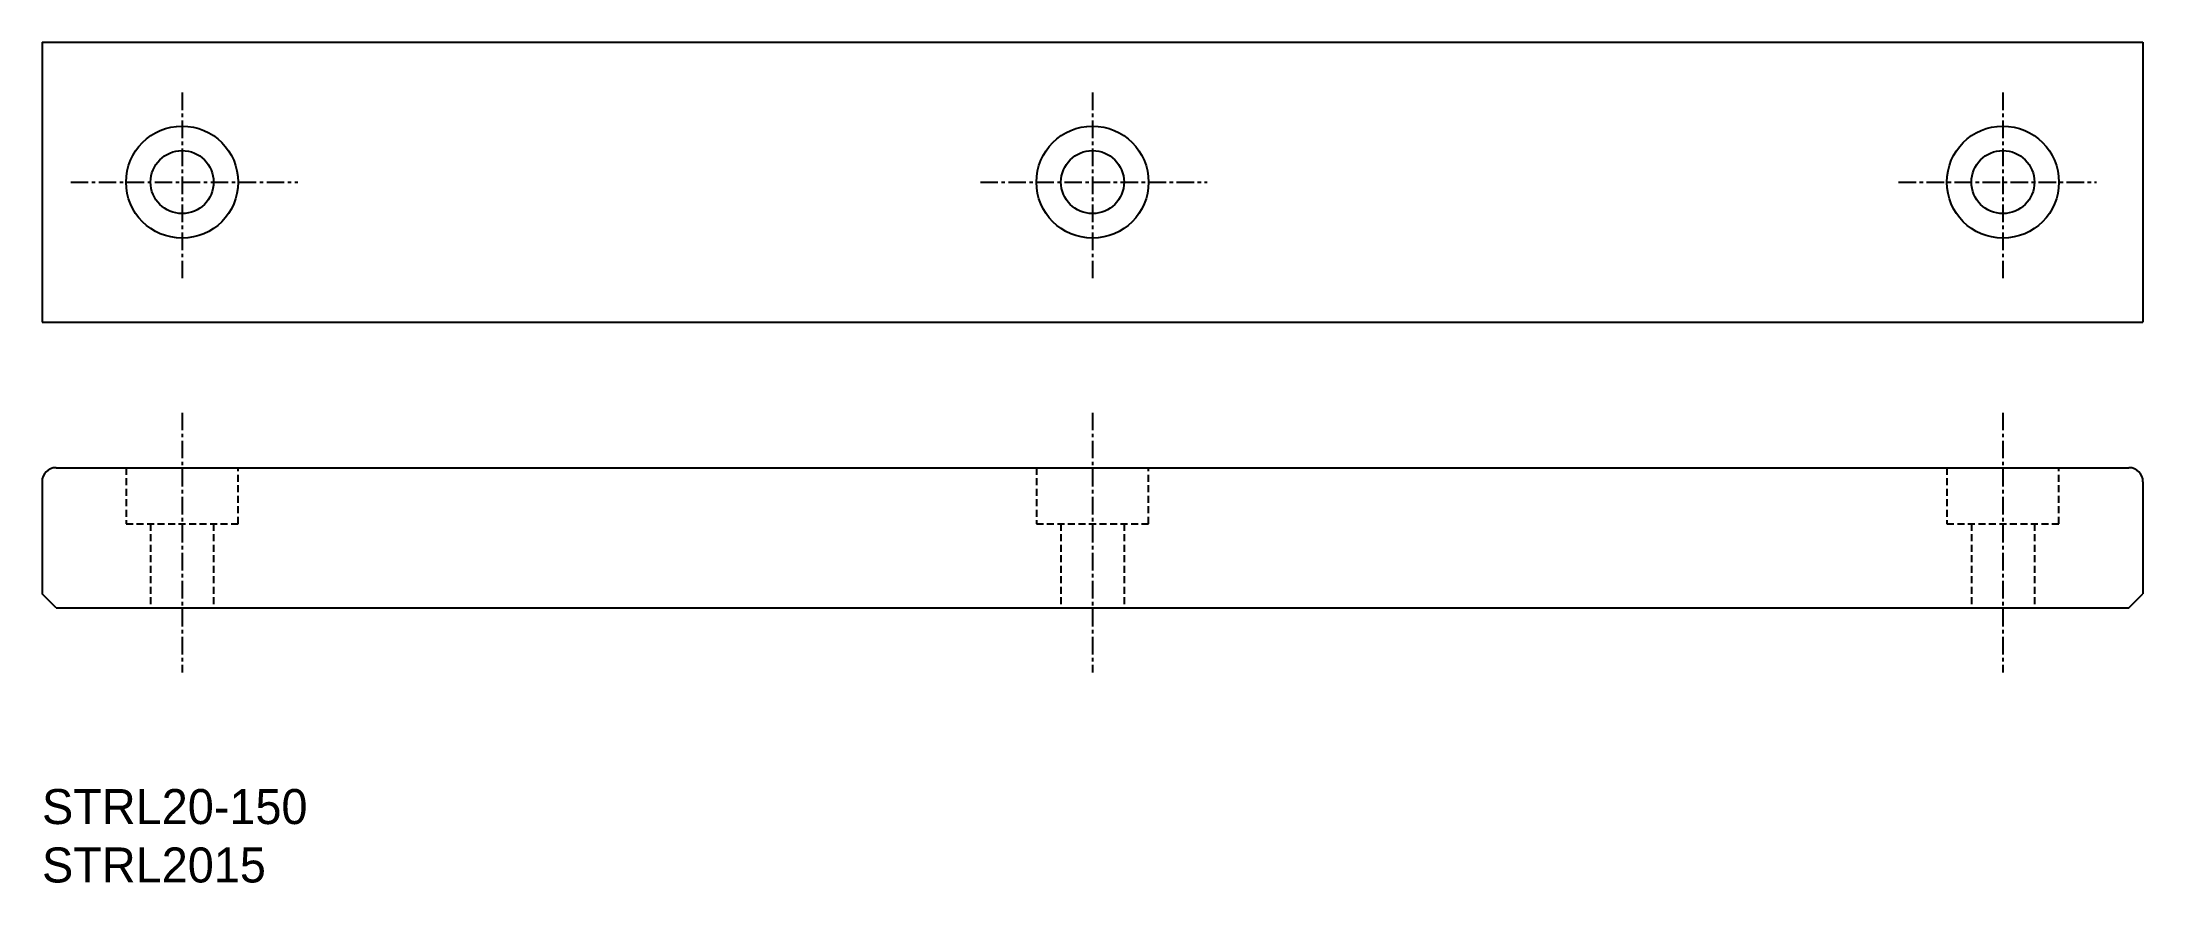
# Model space of a CAD drawing. Extents: x 10 to 160, y 10 to 70.
import ezdxf

# ---------------------------------------------------------------- set-up
doc = ezdxf.new("R2010")
doc.units = 0
doc.linetypes.add('CENTER', pattern=[2, 1.25, -0.25, 0.25, -0.25])
doc.linetypes.add('DASHED', pattern=[0.75, 0.5, -0.25])
doc.layers.get('0').update_dxf_attribs({"linetype": 'CONTINUOUS'})
doc.layers.add('CENTER', color=1, linetype='CENTER')

msp = doc.modelspace()

# ---------------------------------------------------------------- linework, layer by layer
at = {"color": 7, "linetype": 'CONTINUOUS'}
for p, q in [((10, 70), (10, 50)), ((10, 70), (160, 70)), ((160, 70), (160, 50)), ((10, 50), (160, 50)), ((11, 39.61), (159, 39.61)), ((10, 38.61), (10, 30.61)), ((160, 38.61), (160, 30.61)), ((11, 29.61), (10, 30.61)), ((159, 29.61), (160, 30.61)), ((11, 29.61), (159, 29.61))]:
    msp.add_line(p, q, dxfattribs=at)
at = {"color": 3, "linetype": 'DASHED'}
for p, q in [((16, 39.61), (16, 35.61)), ((24, 35.61), (24, 39.61)), ((81, 39.61), (81, 35.61)), ((89, 35.61), (89, 39.61)), ((146, 39.61), (146, 35.61)), ((154, 35.61), (154, 39.61)), ((16, 35.61), (24, 35.61)), ((17.75, 35.61), (17.75, 29.61)), ((22.25, 35.61), (22.25, 29.61)), ((81, 35.61), (89, 35.61)), ((82.75, 35.61), (82.75, 29.61)), ((87.25, 35.61), (87.25, 29.61)), ((146, 35.61), (154, 35.61)), ((147.75, 35.61), (147.75, 29.61)), ((152.25, 35.61), (152.25, 29.61))]:
    msp.add_line(p, q, dxfattribs=at)
at = {"color": 7, "linetype": 'CONTINUOUS'}
for centre, radius in [((20, 60), 4), ((85, 60), 4), ((150, 60), 4), ((20, 60), 2.25), ((85, 60), 2.25), ((150, 60), 2.25)]:
    msp.add_circle(centre, radius, dxfattribs=at)
for centre, start, end in [((11, 38.61), 90, 180), ((159, 38.61), 0, 90)]:
    msp.add_arc(centre, 1, start, end, dxfattribs=at)
at = {"layer": 'CENTER', "color": 1, "linetype": 'CENTER'}
for p, q in [((20, 66.39), (20, 53.13)), ((85, 66.39), (85, 53.13)), ((150, 66.39), (150, 52.91)), ((12.05, 60), (28.26, 60)), ((77, 60), (93.19, 60)), ((142.55, 60), (156.68, 60)), ((20, 43.53), (20, 24.98)), ((85, 43.53), (85, 24.98)), ((150, 43.53), (150, 24.98))]:
    msp.add_line(p, q, dxfattribs=at)

# ---------------------------------------------------------------- texts
at = {"color": 7, "linetype": 'CONTINUOUS'}
for s, p in [('STRL20-150', (10, 14.17)), ('STRL2015', (10, 10))]:
    msp.add_text(s, height=2.5, dxfattribs=at).set_placement(p)

doc.saveas('drawing.dxf')
